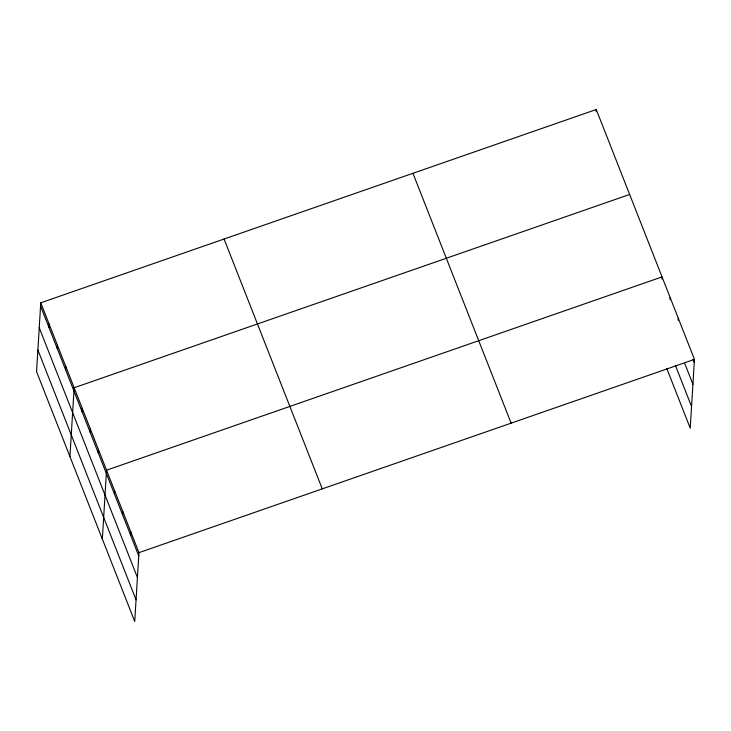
<?xml version="1.0" encoding="UTF-8"?>
<svg xmlns="http://www.w3.org/2000/svg" width="731" height="731" viewBox="0 0 731 731"><rect width="100%" height="100%" fill="white"/><g stroke="black" fill="none" stroke-linecap="round" stroke-linejoin="round"><path stroke-width="1.1" d="M40.762 302.808L36.55 371.631L134.742 621.487L138.954 552.654L40.762 302.808L596.258 109.513L694.45 359.369L690.238 428.192L666.745 368.415M48.904 327.296L49.105 324.043M57.256 348.532L57.457 345.279M65.598 369.776L65.799 366.514M69.938 456.583L74.142 387.75L629.647 194.464M82.046 411.626L82.247 408.364M90.151 432.231L90.352 428.978M98.246 452.845L98.447 449.592M102.34 539.03L106.552 470.207L662.048 276.912L661.911 279.087M114.447 494.074L114.648 490.821M122.552 514.688L122.753 511.426M130.657 535.293L130.849 532.04M596.121 111.688L596.258 109.513M670.016 299.701L670.144 297.526M678.112 320.306L678.249 318.14M138.954 552.654L694.45 359.369M693.034 359.524L694.249 362.622M684.828 363.645L692.924 384.259M675.362 365.326L691.563 406.555M412.942 173.302L511.133 423.148M224.07 239.019L322.27 488.865M40.561 306.061L138.753 555.907M39.236 327.698L137.428 577.545M37.875 349.994L136.067 599.84"/></g></svg>
